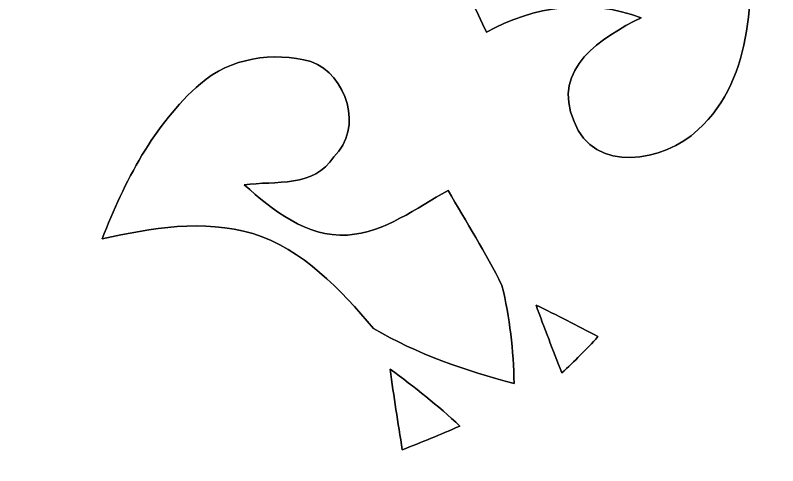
# Model space of a CAD drawing. Header units: centimetres. Extents: x -16.8 to 16.8, y -16.7 to 16.7.
# Drawn here: x 0.034 to 4.028, y -13.025 to -10.663 of the extents above; entities that cross this region are included whole.
import ezdxf

# ---------------------------------------------------------------- set-up
doc = ezdxf.new("R2010")
doc.units = ezdxf.units.CM
doc.header["$MEASUREMENT"] = 0
doc.layers.add('Layer 1', color=7, linetype='Continuous')

msp = doc.modelspace()

# ---------------------------------------------------------------- linework, layer by layer
at = {"layer": 'Layer 1', "color": 7}
for points, knots in [([(-16.77458, 16.66875), (-16.77458, 16.66875), (16.77458, 16.66875), (16.77458, 16.66875), (16.77458, 16.66875), (16.77458, 16.66875), (16.77458, -16.66875), (16.77458, -16.66875), (16.77458, -16.66875), (16.77458, -16.66875), (-16.77458, -16.66875), (-16.77458, -16.66875), (-16.77458, -16.66875), (-16.77458, -16.66875), (-16.77458, 16.66875), (-16.77458, 16.66875), (-16.77458, 16.66875), (-16.77458, 16.66875), (-16.77458, 16.66875), (-16.77458, 16.66875)], [0, 0, 0, 0, 0.1666667, 0.1666667, 0.1666667, 0.1666667, 0.3333333, 0.3333333, 0.3333333, 0.3333333, 0.5, 0.5, 0.5, 0.5, 0.6666667, 0.6666667, 0.6666667, 0.6666667, 1, 1, 1, 1]), ([(3.12773, -8.84167), (3.20111, -8.81345), (3.27342, -8.78205), (3.34716, -8.75383), (3.34716, -8.75383), (3.3274, -9.01735), (3.30518, -9.30416), (3.13337, -9.51865), (3.13337, -9.51865), (3.02119, -9.61319), (2.85997, -9.69857), (2.71145, -9.63648), (2.71145, -9.63648), (2.60985, -9.57615), (2.51636, -9.43857), (2.58374, -9.3218), (2.58374, -9.3218), (2.64442, -9.21068), (2.73544, -9.12036), (2.80141, -9.01277), (2.80141, -9.01277), (2.62996, -9.04311), (2.41476, -8.98384), (2.27683, -9.11966), (2.27683, -9.11966), (2.06199, -9.31369), (1.94028, -9.68269), (2.13713, -9.92928), (2.13713, -9.92928), (2.31775, -10.25172), (2.68252, -10.46233), (3.05223, -10.46021), (3.05223, -10.46021), (3.37644, -10.52583), (3.63467, -10.29935), (3.89925, -10.15612), (3.89925, -10.15612), (3.88408, -10.53077), (3.91724, -10.98691), (3.60962, -11.26455), (3.60962, -11.26455), (3.43464, -11.43176), (3.06282, -11.49632), (2.96086, -11.21974), (2.96086, -11.21974), (2.84021, -10.9407), (3.10691, -10.77807), (3.31188, -10.67682), (3.31188, -10.67682), (3.04271, -10.57416), (2.7499, -10.61332), (2.50225, -10.75231), (2.50225, -10.75231), (2.39466, -10.51384), (2.27224, -10.27289), (2.07363, -10.09756), (2.07363, -10.09756), (1.77624, -9.80793), (1.32786, -9.66047), (0.9211, -9.77194), (0.9211, -9.77194), (0.64488, -9.82909), (0.43004, -10.02206), (0.19262, -10.16035), (0.19262, -10.16035), (0.24553, -9.97938), (0.1972, -9.73243), (0.34078, -9.58815), (0.34078, -9.58815), (0.57961, -9.51442), (0.90311, -9.59944), (1.07879, -9.37013), (1.07879, -9.37013), (1.17722, -9.27911), (1.21638, -9.13553), (1.32609, -9.05757), (1.32609, -9.05757), (1.66194, -8.96796), (2.00907, -8.92351), (2.34668, -8.83744), (2.34668, -8.83744), (2.60562, -8.78981), (2.8762, -8.94609), (3.12773, -8.84167)], [0, 0, 0, 0, 0.0454545, 0.0454545, 0.0454545, 0.0454545, 0.0909091, 0.0909091, 0.0909091, 0.0909091, 0.1363636, 0.1363636, 0.1363636, 0.1363636, 0.1818182, 0.1818182, 0.1818182, 0.1818182, 0.2272727, 0.2272727, 0.2272727, 0.2272727, 0.2727273, 0.2727273, 0.2727273, 0.2727273, 0.3181818, 0.3181818, 0.3181818, 0.3181818, 0.3636364, 0.3636364, 0.3636364, 0.3636364, 0.4090909, 0.4090909, 0.4090909, 0.4090909, 0.4545455, 0.4545455, 0.4545455, 0.4545455, 0.5, 0.5, 0.5, 0.5, 0.5454545, 0.5454545, 0.5454545, 0.5454545, 0.5909091, 0.5909091, 0.5909091, 0.5909091, 0.6363636, 0.6363636, 0.6363636, 0.6363636, 0.6818182, 0.6818182, 0.6818182, 0.6818182, 0.7272727, 0.7272727, 0.7272727, 0.7272727, 0.7727273, 0.7727273, 0.7727273, 0.7727273, 0.8181818, 0.8181818, 0.8181818, 0.8181818, 0.8636364, 0.8636364, 0.8636364, 0.8636364, 0.9090909, 0.9090909, 0.9090909, 0.9090909, 1, 1, 1, 1]), ([(1.0033, -11.02219), (1.15923, -10.88672), (1.38501, -10.8525), (1.58186, -10.90542), (1.58186, -10.90542), (1.77341, -10.97527), (1.85773, -11.25714), (1.70286, -11.4046), (1.70286, -11.4046), (1.59949, -11.56864), (1.39771, -11.52984), (1.23296, -11.55206), (1.23296, -11.55206), (1.38501, -11.68612), (1.55575, -11.82652), (1.77377, -11.81523), (1.77377, -11.81523), (1.97167, -11.80112), (2.13395, -11.67377), (2.30152, -11.58134), (2.30152, -11.58134), (2.39571, -11.74715), (2.49873, -11.90766), (2.58339, -12.07946), (2.58339, -12.07946), (2.62502, -12.24703), (2.64336, -12.4206), (2.64724, -12.59381), (2.64724, -12.59381), (2.39219, -12.52749), (2.13783, -12.43789), (1.91064, -12.30559), (1.91064, -12.30559), (1.73743, -12.09957), (1.54164, -11.89214), (1.27847, -11.80677), (1.27847, -11.80677), (1.01776, -11.73233), (0.74648, -11.77713), (0.4886, -11.83605), (0.4886, -11.83605), (0.60537, -11.53654), (0.75741, -11.23668), (1.0033, -11.02219)], [0, 0, 0, 0, 0.0833333, 0.0833333, 0.0833333, 0.0833333, 0.1666667, 0.1666667, 0.1666667, 0.1666667, 0.25, 0.25, 0.25, 0.25, 0.3333333, 0.3333333, 0.3333333, 0.3333333, 0.4166667, 0.4166667, 0.4166667, 0.4166667, 0.5, 0.5, 0.5, 0.5, 0.5833333, 0.5833333, 0.5833333, 0.5833333, 0.6666667, 0.6666667, 0.6666667, 0.6666667, 0.75, 0.75, 0.75, 0.75, 0.8333333, 0.8333333, 0.8333333, 0.8333333, 1, 1, 1, 1]), ([(2.7619, -12.18248), (2.87055, -12.23504), (2.9785, -12.29042), (3.08575, -12.34793), (3.08575, -12.34793), (3.02577, -12.41425), (2.96263, -12.47775), (2.89631, -12.53772), (2.89631, -12.53772), (2.85044, -12.41884), (2.80494, -12.30136), (2.7619, -12.18248)], [0, 0, 0, 0, 0.25, 0.25, 0.25, 0.25, 0.5, 0.5, 0.5, 0.5, 1, 1, 1, 1]), ([(1.99849, -12.51867), (2.12408, -12.61181), (2.24861, -12.70847), (2.36255, -12.81642), (2.36255, -12.81642), (2.26307, -12.86016), (2.16253, -12.90144), (2.06128, -12.94095), (2.06128, -12.94095), (2.03835, -12.79984), (2.01577, -12.66014), (1.99849, -12.51867)], [0, 0, 0, 0, 0.25, 0.25, 0.25, 0.25, 0.5, 0.5, 0.5, 0.5, 1, 1, 1, 1])]:
    msp.add_open_spline(points, degree=3, knots=knots, dxfattribs=at)
at = {"layer": 'Layer 1', "color": 252}
for points, knots in [([(3.12773, -8.84167), (2.8762, -8.94609), (2.60562, -8.78981), (2.34668, -8.83744), (2.34668, -8.83744), (2.00907, -8.92351), (1.66194, -8.96796), (1.32609, -9.05757), (1.32609, -9.05757), (1.21638, -9.13553), (1.17722, -9.27911), (1.07879, -9.37013), (1.07879, -9.37013), (0.90311, -9.59944), (0.57961, -9.51442), (0.34078, -9.58815), (0.34078, -9.58815), (0.1972, -9.73243), (0.24553, -9.97938), (0.19262, -10.16035), (0.19262, -10.16035), (0.43004, -10.02206), (0.64488, -9.82909), (0.9211, -9.77194), (0.9211, -9.77194), (1.32786, -9.66047), (1.77624, -9.80793), (2.07363, -10.09756), (2.07363, -10.09756), (2.27224, -10.27289), (2.39466, -10.51384), (2.50225, -10.75231), (2.50225, -10.75231), (2.7499, -10.61332), (3.04271, -10.57416), (3.31188, -10.67682), (3.31188, -10.67682), (3.10691, -10.77807), (2.84021, -10.9407), (2.96086, -11.21974), (2.96086, -11.21974), (3.06282, -11.49632), (3.43464, -11.43176), (3.60962, -11.26455), (3.60962, -11.26455), (3.91724, -10.98691), (3.88408, -10.53077), (3.89925, -10.15612), (3.89925, -10.15612), (3.63467, -10.29935), (3.37644, -10.52583), (3.05223, -10.46021), (3.05223, -10.46021), (2.68252, -10.46233), (2.31775, -10.25172), (2.13713, -9.92928), (2.13713, -9.92928), (1.94028, -9.68269), (2.06199, -9.31369), (2.27683, -9.11966), (2.27683, -9.11966), (2.41476, -8.98384), (2.62996, -9.04311), (2.80141, -9.01277), (2.80141, -9.01277), (2.73544, -9.12036), (2.64442, -9.21068), (2.58374, -9.3218), (2.58374, -9.3218), (2.51636, -9.43857), (2.60985, -9.57615), (2.71145, -9.63648), (2.71145, -9.63648), (2.85997, -9.69857), (3.02119, -9.61319), (3.13337, -9.51865), (3.13337, -9.51865), (3.30518, -9.30416), (3.3274, -9.01735), (3.34716, -8.75383), (3.34716, -8.75383), (3.27342, -8.78205), (3.20111, -8.81345), (3.12773, -8.84167), (3.12773, -8.84167), (3.12773, -8.84167), (3.12773, -8.84167), (3.12773, -8.84167)], [0, 0, 0, 0, 0.0434783, 0.0434783, 0.0434783, 0.0434783, 0.0869565, 0.0869565, 0.0869565, 0.0869565, 0.1304348, 0.1304348, 0.1304348, 0.1304348, 0.173913, 0.173913, 0.173913, 0.173913, 0.2173913, 0.2173913, 0.2173913, 0.2173913, 0.2608696, 0.2608696, 0.2608696, 0.2608696, 0.3043478, 0.3043478, 0.3043478, 0.3043478, 0.3478261, 0.3478261, 0.3478261, 0.3478261, 0.3913043, 0.3913043, 0.3913043, 0.3913043, 0.4347826, 0.4347826, 0.4347826, 0.4347826, 0.4782609, 0.4782609, 0.4782609, 0.4782609, 0.5217391, 0.5217391, 0.5217391, 0.5217391, 0.5652174, 0.5652174, 0.5652174, 0.5652174, 0.6086957, 0.6086957, 0.6086957, 0.6086957, 0.6521739, 0.6521739, 0.6521739, 0.6521739, 0.6956522, 0.6956522, 0.6956522, 0.6956522, 0.7391304, 0.7391304, 0.7391304, 0.7391304, 0.7826087, 0.7826087, 0.7826087, 0.7826087, 0.826087, 0.826087, 0.826087, 0.826087, 0.8695652, 0.8695652, 0.8695652, 0.8695652, 0.9130435, 0.9130435, 0.9130435, 0.9130435, 1, 1, 1, 1]), ([(1.0033, -11.02219), (0.75741, -11.23668), (0.60537, -11.53654), (0.4886, -11.83605), (0.4886, -11.83605), (0.74648, -11.77713), (1.01776, -11.73233), (1.27847, -11.80677), (1.27847, -11.80677), (1.54164, -11.89214), (1.73743, -12.09957), (1.91064, -12.30559), (1.91064, -12.30559), (2.13783, -12.43789), (2.39219, -12.52749), (2.64724, -12.59381), (2.64724, -12.59381), (2.64336, -12.4206), (2.62502, -12.24703), (2.58339, -12.07946), (2.58339, -12.07946), (2.49873, -11.90766), (2.39571, -11.74715), (2.30152, -11.58134), (2.30152, -11.58134), (2.13395, -11.67377), (1.97167, -11.80112), (1.77377, -11.81523), (1.77377, -11.81523), (1.55575, -11.82652), (1.38501, -11.68612), (1.23296, -11.55206), (1.23296, -11.55206), (1.39771, -11.52984), (1.59949, -11.56864), (1.70286, -11.4046), (1.70286, -11.4046), (1.85773, -11.25714), (1.77341, -10.97527), (1.58186, -10.90542), (1.58186, -10.90542), (1.38501, -10.8525), (1.15923, -10.88672), (1.0033, -11.02219), (1.0033, -11.02219), (1.0033, -11.02219), (1.0033, -11.02219), (1.0033, -11.02219)], [0, 0, 0, 0, 0.0769231, 0.0769231, 0.0769231, 0.0769231, 0.1538462, 0.1538462, 0.1538462, 0.1538462, 0.2307692, 0.2307692, 0.2307692, 0.2307692, 0.3076923, 0.3076923, 0.3076923, 0.3076923, 0.3846154, 0.3846154, 0.3846154, 0.3846154, 0.4615385, 0.4615385, 0.4615385, 0.4615385, 0.5384615, 0.5384615, 0.5384615, 0.5384615, 0.6153846, 0.6153846, 0.6153846, 0.6153846, 0.6923077, 0.6923077, 0.6923077, 0.6923077, 0.7692308, 0.7692308, 0.7692308, 0.7692308, 0.8461538, 0.8461538, 0.8461538, 0.8461538, 1, 1, 1, 1]), ([(2.7619, -12.18248), (2.80494, -12.30136), (2.85044, -12.41884), (2.89631, -12.53772), (2.89631, -12.53772), (2.96263, -12.47775), (3.02577, -12.41425), (3.08575, -12.34793), (3.08575, -12.34793), (2.9785, -12.29042), (2.87055, -12.23504), (2.7619, -12.18248), (2.7619, -12.18248), (2.7619, -12.18248), (2.7619, -12.18248), (2.7619, -12.18248)], [0, 0, 0, 0, 0.2, 0.2, 0.2, 0.2, 0.4, 0.4, 0.4, 0.4, 0.6, 0.6, 0.6, 0.6, 1, 1, 1, 1]), ([(1.99849, -12.51867), (2.01577, -12.66014), (2.03835, -12.79984), (2.06128, -12.94095), (2.06128, -12.94095), (2.16253, -12.90144), (2.26307, -12.86016), (2.36255, -12.81642), (2.36255, -12.81642), (2.24861, -12.70847), (2.12408, -12.61181), (1.99849, -12.51867)], [0, 0, 0, 0, 0.25, 0.25, 0.25, 0.25, 0.5, 0.5, 0.5, 0.5, 1, 1, 1, 1])]:
    msp.add_open_spline(points, degree=3, knots=knots, dxfattribs=at)

doc.saveas('drawing.dxf')
